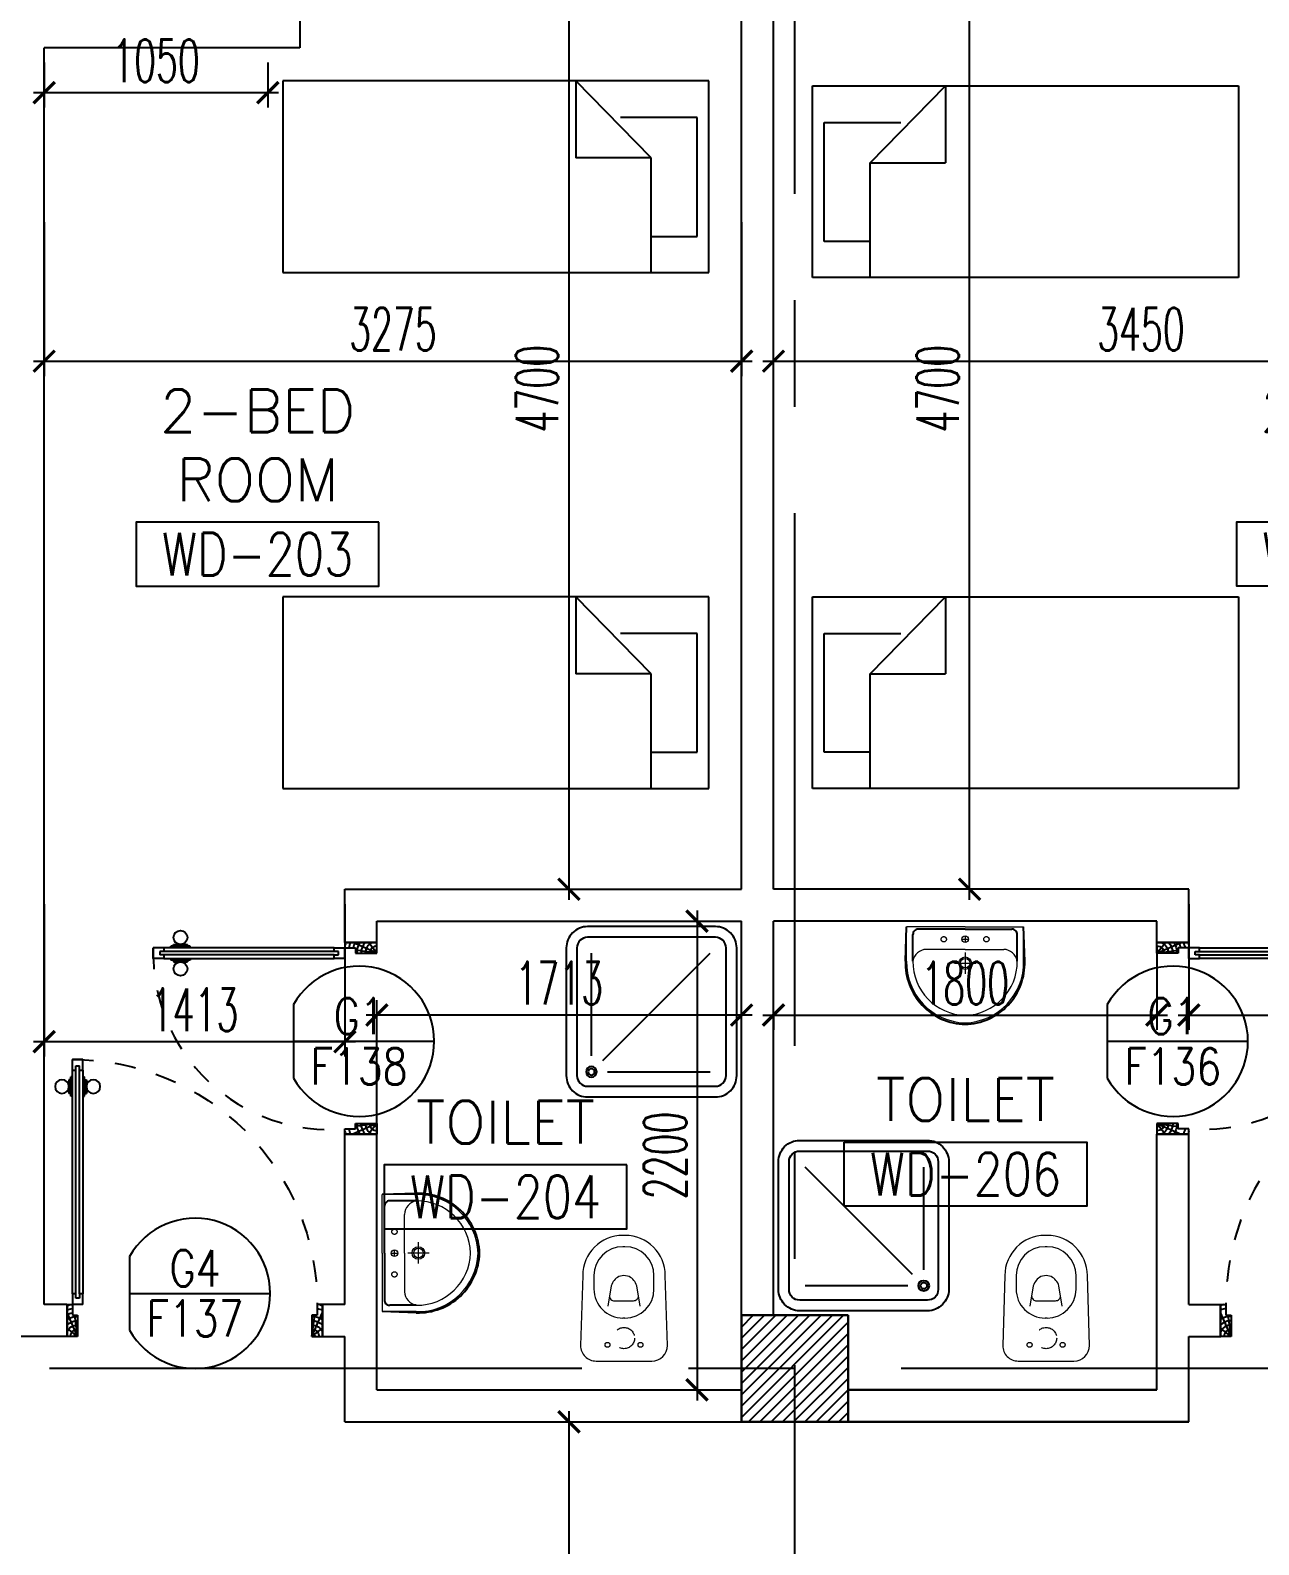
# Model space of a CAD drawing. Extents: x 88852.7 to 88945.7, y 39921.6 to 40001.1.
# Drawn here: x 88906.42 to 88912.19, y 39979.27 to 39986.38 of the extents above; entities that cross this region are included whole.
import ezdxf
from ezdxf.enums import TextEntityAlignment as Align

# ---------------------------------------------------------------- set-up
doc = ezdxf.new("R2010")
doc.units = 0
doc.header["$MEASUREMENT"] = 0
doc.header["$PDMODE"] = 34
for name, pattern in [('CENTERX2', [4, 2.5, -0.5, 0.5, -0.5]), ('DASHED', [0.75, 0.5, -0.25]), ('HIDDEN', [0.375, 0.25, -0.125]), ('HIDDEN2', [0.1875, 0.125, -0.0625])]:
    doc.linetypes.add(name, pattern=pattern)
doc.layers.get('0').update_dxf_attribs({"linetype": 'CONTINUOUS'})
doc.layers.get('DEFPOINTS').update_dxf_attribs({"linetype": 'CONTINUOUS'})
for name, color, linetype in [('AXES', 11, 'CENTERX2'), ('COL', 2, 'CONTINUOUS'), ('DIM', 4, 'CONTINUOUS'), ('DOOR', 7, 'CONTINUOUS'), ('DOOR-CR', 4, 'CONTINUOUS'), ('DOOR-NO', 3, 'CONTINUOUS'), ('FIX', 3, 'CONTINUOUS'), ('FUR', 4, 'CONTINUOUS'), ('HAT', 8, 'CONTINUOUS'), ('RM-BOX', 4, 'CONTINUOUS'), ('RM-NAME', 2, 'CONTINUOUS'), ('RM-NO', 2, 'CONTINUOUS'), ('WALL', 2, 'CONTINUOUS')]:
    doc.layers.add(name, color=color, linetype=linetype)
doc.styles.add('ROMANS', font='ROMANS.shx', dxfattribs={"width": 0.6})
doc.dimstyles.new('STANDARD in', dxfattribs={"dimtxt": 0.2, "dimasz": 0.1, "dimexe": 0.07, "dimexo": 0.07, "dimgap": 0.05, "dimtad": 1, "dimdec": 0, "dimlfac": 1000, "dimzin": 0, "dimdsep": 46, "dimtxsty": 'ROMANS', "dimblk": 'ARCHTICK', "dimcen": 0.05, "dimdle": 0.05, "dimclrd": 4, "dimclre": 4, "dimclrt": 2, "dimadec": 0, "dimazin": 0, "dimtfac": 1, "dimtdec": 0, "dimtmove": 2, "dimatfit": 3, "dimfxl": 0, "dimtolj": 1, "dimtzin": 0, "dimarcsym": 0})

# ---------------------------------------------------------------- blocks, each defined once
blk = doc.blocks.new('_ARCHTICK')
at = {"color": 0, "linetype": 'ByBlock', "const_width": 0.15}
blk.add_lwpolyline([(-0.5, -0.5), (0.5, 0.5)], dxfattribs=at)
blk = doc.blocks.new('*D192')
at = {"layer": 'DEFPOINTS', "color": 0, "linetype": 'ByBlock'}
for p in [(88908.4128, 39979.8496), (88908.4128, 39977.4496), (88908.9496, 39977.4496)]:
    blk.add_point(p, dxfattribs=at)
at = {"layer": 'DIM', "color": 4, "linetype": 'ByBlock', "lineweight": -2}
for p, q in [((88908.9496, 39979.8996), (88908.9496, 39977.3996)), ((88908.4828, 39979.8496), (88909.0196, 39979.8496)), ((88908.4828, 39977.4496), (88909.0196, 39977.4496))]:
    blk.add_line(p, q, dxfattribs=at)
at = {"layer": 'DIM', "color": 4, "linetype": 'ByBlock', "lineweight": -2, "xscale": 0.1, "yscale": 0.1, "zscale": 0.1}
for p, rotation in [((88908.9496, 39979.8496), 90), ((88908.9496, 39977.4496), 270)]:
    blk.add_blockref('_ARCHTICK', p, dxfattribs=dict(at, rotation=rotation))
at = {"layer": 'DIM', "color": 2, "linetype": 'ByBlock', "insert": (88908.7996, 39978.6496), "char_height": 0.2, "attachment_point": 5, "rotation": 90, "style": 'ROMANS'}
blk.add_mtext('\\A1;2400', dxfattribs=at)
blk = doc.blocks.new('*D127')
at = {"layer": 'DEFPOINTS', "color": 0, "linetype": 'ByBlock'}
for p in [(88913.3603, 39984.8291), (88909.9103, 39984.6996), (88913.3603, 39984.6996)]:
    blk.add_point(p, dxfattribs=at)
at = {"layer": 'DIM', "color": 4, "linetype": 'ByBlock', "lineweight": -2}
for p, q in [((88909.9103, 39984.7696), (88909.9103, 39984.8991)), ((88913.3603, 39984.7696), (88913.3603, 39984.8991)), ((88909.8603, 39984.8291), (88913.4103, 39984.8291))]:
    blk.add_line(p, q, dxfattribs=at)
at = {"layer": 'DIM', "color": 4, "linetype": 'ByBlock', "lineweight": -2, "xscale": 0.1, "yscale": 0.1, "zscale": 0.1, "rotation": 180}
blk.add_blockref('_ARCHTICK', (88909.9103, 39984.8291), dxfattribs=at)
at = {"layer": 'DIM', "color": 4, "linetype": 'ByBlock', "lineweight": -2, "xscale": 0.1, "yscale": 0.1, "zscale": 0.1}
blk.add_blockref('_ARCHTICK', (88913.3603, 39984.8291), dxfattribs=at)
at = {"layer": 'DIM', "color": 2, "linetype": 'ByBlock', "insert": (88911.6353, 39984.9791), "char_height": 0.2, "attachment_point": 5, "style": 'ROMANS'}
blk.add_mtext('\\A1;3450', dxfattribs=at)
blk = doc.blocks.new('*D541')
at = {"layer": 'DEFPOINTS', "color": 0, "linetype": 'ByBlock'}
for p in [(88906.4853, 39986.302), (88907.5353, 39986.302), (88907.5353, 39986.0898)]:
    blk.add_point(p, dxfattribs=at)
at = {"layer": 'DIM', "color": 4, "linetype": 'ByBlock', "lineweight": -2}
for p, q in [((88906.4853, 39986.232), (88906.4853, 39986.0198)), ((88907.5353, 39986.232), (88907.5353, 39986.0198)), ((88906.4353, 39986.0898), (88907.5853, 39986.0898))]:
    blk.add_line(p, q, dxfattribs=at)
at = {"layer": 'DIM', "color": 4, "linetype": 'ByBlock', "lineweight": -2, "xscale": 0.1, "yscale": 0.1, "zscale": 0.1, "rotation": 180}
blk.add_blockref('_ARCHTICK', (88906.4853, 39986.0898), dxfattribs=at)
at = {"layer": 'DIM', "color": 4, "linetype": 'ByBlock', "lineweight": -2, "xscale": 0.1, "yscale": 0.1, "zscale": 0.1}
blk.add_blockref('_ARCHTICK', (88907.5353, 39986.0898), dxfattribs=at)
at = {"layer": 'DIM', "color": 2, "linetype": 'ByBlock', "insert": (88907.0103, 39986.2398), "char_height": 0.2, "attachment_point": 5, "style": 'ROMANS'}
blk.add_mtext('\\A1;1050', dxfattribs=at)
blk = doc.blocks.new('*D122')
at = {"layer": 'DEFPOINTS', "color": 0, "linetype": 'ByBlock'}
for p in [(88906.4853, 39985.5519), (88909.7603, 39985.5519), (88909.7603, 39984.8291)]:
    blk.add_point(p, dxfattribs=at)
at = {"layer": 'DIM', "color": 4, "linetype": 'ByBlock', "lineweight": -2}
for p, q in [((88906.4853, 39985.4819), (88906.4853, 39984.7591)), ((88909.7603, 39985.4819), (88909.7603, 39984.7591)), ((88906.4353, 39984.8291), (88909.8103, 39984.8291))]:
    blk.add_line(p, q, dxfattribs=at)
at = {"layer": 'DIM', "color": 4, "linetype": 'ByBlock', "lineweight": -2, "xscale": 0.1, "yscale": 0.1, "zscale": 0.1, "rotation": 180}
blk.add_blockref('_ARCHTICK', (88906.4853, 39984.8291), dxfattribs=at)
at = {"layer": 'DIM', "color": 4, "linetype": 'ByBlock', "lineweight": -2, "xscale": 0.1, "yscale": 0.1, "zscale": 0.1}
blk.add_blockref('_ARCHTICK', (88909.7603, 39984.8291), dxfattribs=at)
at = {"layer": 'DIM', "color": 2, "linetype": 'ByBlock', "insert": (88908.1228, 39984.9791), "char_height": 0.2, "attachment_point": 5, "style": 'ROMANS'}
blk.add_mtext('\\A1;3275', dxfattribs=at)
blk = doc.blocks.new('*D128')
at = {"layer": 'DEFPOINTS', "color": 0, "linetype": 'ByBlock'}
for p in [(88911.8603, 39982.3496), (88913.3603, 39982.3496), (88913.3603, 39981.7593)]:
    blk.add_point(p, dxfattribs=at)
at = {"layer": 'DIM', "color": 4, "linetype": 'ByBlock', "lineweight": -2}
for p, q in [((88911.8603, 39982.2796), (88911.8603, 39981.6893)), ((88913.3603, 39982.2796), (88913.3603, 39981.6893)), ((88911.8103, 39981.7593), (88913.4103, 39981.7593))]:
    blk.add_line(p, q, dxfattribs=at)
at = {"layer": 'DIM', "color": 4, "linetype": 'ByBlock', "lineweight": -2, "xscale": 0.1, "yscale": 0.1, "zscale": 0.1, "rotation": 180}
blk.add_blockref('_ARCHTICK', (88911.8603, 39981.7593), dxfattribs=at)
at = {"layer": 'DIM', "color": 4, "linetype": 'ByBlock', "lineweight": -2, "xscale": 0.1, "yscale": 0.1, "zscale": 0.1}
blk.add_blockref('_ARCHTICK', (88913.3603, 39981.7593), dxfattribs=at)
at = {"layer": 'DIM', "color": 2, "linetype": 'ByBlock', "insert": (88912.6103, 39981.9093), "char_height": 0.2, "attachment_point": 5, "style": 'ROMANS'}
blk.add_mtext('\\A1;1500', dxfattribs=at)
blk = doc.blocks.new('*D124')
at = {"layer": 'DEFPOINTS', "color": 0, "linetype": 'ByBlock'}
for p in [(88908.0478, 39981.7593), (88909.7603, 39981.2746), (88908.0478, 39981.1101)]:
    blk.add_point(p, dxfattribs=at)
at = {"layer": 'DIM', "color": 4, "linetype": 'ByBlock', "lineweight": -2}
for p, q in [((88908.0478, 39981.1801), (88908.0478, 39981.8293)), ((88909.7603, 39981.3446), (88909.7603, 39981.8293)), ((88909.8103, 39981.7593), (88907.9978, 39981.7593))]:
    blk.add_line(p, q, dxfattribs=at)
at = {"layer": 'DIM', "color": 4, "linetype": 'ByBlock', "lineweight": -2, "xscale": 0.1, "yscale": 0.1, "zscale": 0.1, "rotation": 180}
blk.add_blockref('_ARCHTICK', (88908.0478, 39981.7593), dxfattribs=at)
at = {"layer": 'DIM', "color": 4, "linetype": 'ByBlock', "lineweight": -2, "xscale": 0.1, "yscale": 0.1, "zscale": 0.1}
blk.add_blockref('_ARCHTICK', (88909.7603, 39981.7593), dxfattribs=at)
at = {"layer": 'DIM', "color": 2, "linetype": 'ByBlock', "insert": (88908.904, 39981.9093), "char_height": 0.2, "attachment_point": 5, "style": 'ROMANS'}
blk.add_mtext('\\A1;1713', dxfattribs=at)
blk = doc.blocks.new('*D125')
at = {"layer": 'DEFPOINTS', "color": 0, "linetype": 'ByBlock'}
for p in [(88911.7103, 39982.1496), (88909.9103, 39981.8277), (88911.7103, 39981.7593)]:
    blk.add_point(p, dxfattribs=at)
at = {"layer": 'DIM', "color": 4, "linetype": 'ByBlock', "lineweight": -2}
for p, q in [((88911.7103, 39982.0796), (88911.7103, 39981.6893)), ((88909.8603, 39981.7593), (88911.7603, 39981.7593)), ((88909.9103, 39981.7577), (88909.9103, 39981.6893))]:
    blk.add_line(p, q, dxfattribs=at)
at = {"layer": 'DIM', "color": 4, "linetype": 'ByBlock', "lineweight": -2, "xscale": 0.1, "yscale": 0.1, "zscale": 0.1, "rotation": 180}
blk.add_blockref('_ARCHTICK', (88909.9103, 39981.7593), dxfattribs=at)
at = {"layer": 'DIM', "color": 4, "linetype": 'ByBlock', "lineweight": -2, "xscale": 0.1, "yscale": 0.1, "zscale": 0.1}
blk.add_blockref('_ARCHTICK', (88911.7103, 39981.7593), dxfattribs=at)
at = {"layer": 'DIM', "color": 2, "linetype": 'ByBlock', "insert": (88910.8103, 39981.9093), "char_height": 0.2, "attachment_point": 5, "style": 'ROMANS'}
blk.add_mtext('\\A1;1800', dxfattribs=at)
blk = doc.blocks.new('*D536')
at = {"layer": 'DEFPOINTS', "color": 0, "linetype": 'ByBlock'}
for p in [(88909.2818, 39982.1996), (88909.1999, 39979.9996), (88909.5511, 39979.9996)]:
    blk.add_point(p, dxfattribs=at)
at = {"layer": 'DIM', "color": 4, "linetype": 'ByBlock', "lineweight": -2}
for p, q in [((88909.5511, 39982.2496), (88909.5511, 39979.9496)), ((88909.3518, 39982.1996), (88909.6211, 39982.1996)), ((88909.2699, 39979.9996), (88909.6211, 39979.9996))]:
    blk.add_line(p, q, dxfattribs=at)
at = {"layer": 'DIM', "color": 4, "linetype": 'ByBlock', "lineweight": -2, "xscale": 0.1, "yscale": 0.1, "zscale": 0.1}
for p, rotation in [((88909.5511, 39982.1996), 90), ((88909.5511, 39979.9996), 270)]:
    blk.add_blockref('_ARCHTICK', p, dxfattribs=dict(at, rotation=rotation))
at = {"layer": 'DIM', "color": 2, "linetype": 'ByBlock', "insert": (88909.4011, 39981.0996), "char_height": 0.2, "attachment_point": 5, "rotation": 90, "style": 'ROMANS'}
blk.add_mtext('\\A1;2200', dxfattribs=at)
blk = doc.blocks.new('*D126')
at = {"layer": 'DEFPOINTS', "color": 0, "linetype": 'ByBlock'}
for p in [(88906.4853, 39982.3496), (88907.8978, 39982.3496), (88906.4853, 39981.6341)]:
    blk.add_point(p, dxfattribs=at)
at = {"layer": 'DIM', "color": 4, "linetype": 'ByBlock', "lineweight": -2}
for p, q in [((88906.4853, 39982.2796), (88906.4853, 39981.5641)), ((88907.8978, 39982.2796), (88907.8978, 39981.5641)), ((88907.9478, 39981.6341), (88906.4353, 39981.6341))]:
    blk.add_line(p, q, dxfattribs=at)
at = {"layer": 'DIM', "color": 4, "linetype": 'ByBlock', "lineweight": -2, "xscale": 0.1, "yscale": 0.1, "zscale": 0.1, "rotation": 180}
blk.add_blockref('_ARCHTICK', (88906.4853, 39981.6341), dxfattribs=at)
at = {"layer": 'DIM', "color": 4, "linetype": 'ByBlock', "lineweight": -2, "xscale": 0.1, "yscale": 0.1, "zscale": 0.1}
blk.add_blockref('_ARCHTICK', (88907.8978, 39981.6341), dxfattribs=at)
at = {"layer": 'DIM', "color": 2, "linetype": 'ByBlock', "insert": (88907.1915, 39981.7841), "char_height": 0.2, "attachment_point": 5, "style": 'ROMANS'}
blk.add_mtext('\\A1;1413', dxfattribs=at)
blk = doc.blocks.new('*D123')
at = {"layer": 'DEFPOINTS', "color": 0, "linetype": 'ByBlock'}
for p in [(88908.9496, 39987.0496), (88908.9496, 39982.3496), (88908.9496, 39982.3496)]:
    blk.add_point(p, dxfattribs=at)
at = {"layer": 'DIM', "color": 4, "linetype": 'ByBlock', "lineweight": -2}
blk.add_line((88908.9496, 39987.0996), (88908.9496, 39982.2996), dxfattribs=at)
at = {"layer": 'DIM', "color": 4, "linetype": 'ByBlock', "lineweight": -2, "xscale": 0.1, "yscale": 0.1, "zscale": 0.1}
for p, rotation in [((88908.9496, 39987.0496), 90), ((88908.9496, 39982.3496), 270)]:
    blk.add_blockref('_ARCHTICK', p, dxfattribs=dict(at, rotation=rotation))
at = {"layer": 'DIM', "color": 2, "linetype": 'ByBlock', "insert": (88908.7996, 39984.6996), "char_height": 0.2, "attachment_point": 5, "rotation": 90, "style": 'ROMANS'}
blk.add_mtext('\\A1;4700', dxfattribs=at)
blk = doc.blocks.new('*D636')
at = {"layer": 'DEFPOINTS', "color": 0, "linetype": 'ByBlock'}
for p in [(88910.7814, 39987.0496), (88910.831, 39987.0496), (88911.0524, 39982.3496)]:
    blk.add_point(p, dxfattribs=at)
at = {"layer": 'DIM', "color": 4, "linetype": 'ByBlock', "lineweight": -2}
for p, q in [((88910.831, 39982.2996), (88910.831, 39987.0996)), ((88910.8514, 39987.0496), (88910.901, 39987.0496)), ((88910.9824, 39982.3496), (88910.761, 39982.3496))]:
    blk.add_line(p, q, dxfattribs=at)
at = {"layer": 'DIM', "color": 4, "linetype": 'ByBlock', "lineweight": -2, "xscale": 0.1, "yscale": 0.1, "zscale": 0.1}
for p, rotation in [((88910.831, 39987.0496), 90), ((88910.831, 39982.3496), 270)]:
    blk.add_blockref('_ARCHTICK', p, dxfattribs=dict(at, rotation=rotation))
at = {"layer": 'DIM', "color": 2, "linetype": 'ByBlock', "insert": (88910.681, 39984.6996), "char_height": 0.2, "attachment_point": 5, "rotation": 90, "style": 'ROMANS'}
blk.add_mtext('\\A1;4700', dxfattribs=at)
blk = doc.blocks.new('LAV1')
at = {"layer": 'FIX', "linetype": 'DASHED', "lineweight": 20, "ltscale": 0.05}
for p, q in [((49.5, 220), (-50.5, 220)), ((-0.5, 170), (-0.5, 270)), ((-0.5, 170), (-0.5, 270))]:
    blk.add_line(p, q, dxfattribs=at)
at = {"layer": 'FIX', "linetype": 'ByBlock', "ltscale": 0.3}
for p, q in [((-280, 210), (-275, 50)), ((-245, 210), (-245, 85)), ((245, 210), (245, 85)), ((280, 210), (275, 50)), ((0, 60), (-220.2, 60)), ((0, 60), (220.2, 60))]:
    blk.add_line(p, q, dxfattribs=at)
at = {"layer": 'FIX', "linetype": 'Continuous', "lineweight": 20}
for p, q in [((-275, 210), (-275, 50)), ((0, 155), (-181.4, 155)), ((0, 155), (181.4, 155)), ((275, 210), (275, 50)), ((0, 50), (-275, 50)), ((0, 50), (-252.5, 50)), ((0, 50), (275, 50)), ((0, 50), (252.5, 50))]:
    blk.add_line(p, q, dxfattribs=at)
at = {"layer": 'FIX', "lineweight": 20}
for p, q in [((15.6, 107.5), (-15.5, 107.5)), ((0, 92), (0, 123))]:
    blk.add_line(p, q, dxfattribs=at)
for centre, radius in [((-0.5, 220), 29.5), ((-0.5, 220), 22.5), ((0, 107.5), 15.5)]:
    blk.add_circle(centre, radius, dxfattribs=at)
at = {"layer": 'FIX', "linetype": 'HIDDEN', "lineweight": 20, "ltscale": 0.05}
for centre in [(-100, 107.5), (100, 107.5)]:
    blk.add_circle(centre, 12.4, dxfattribs=at)
at = {"layer": 'FIX', "linetype": 'ByBlock', "ltscale": 0.3}
for centre, radius, start, end in [((6.9, 220), 287, 91.37765, 182.00641), ((-6.9, 220), 287, 357.99359, 88.62235), ((-220.1, 84.9), 24.9, 179.70214, 269.94861), ((220.1, 84.9), 24.9, 270.05139, 0.29786)]:
    blk.add_arc(centre, radius, start, end, dxfattribs=at)
at = {"layer": 'FIX', "linetype": 'Continuous', "lineweight": 20}
for centre, radius, start, end in [((8.4, 216.7), 283.4, 91.6988, 181.35097), ((-8.4, 216.7), 283.4, 358.64903, 88.3012), ((7.6, 212.5), 252.7, 91.73281, 180.48842), ((-7.6, 212.5), 252.7, 359.51158, 88.26719), ((-179.2, 221.8), 66.9, 190.20056, 268.07863), ((179.2, 221.8), 66.9, 271.92137, 349.79944)]:
    blk.add_arc(centre, radius, start, end, dxfattribs=at)
blk = doc.blocks.new('WC1')
at = {"layer": 'FIX', "lineweight": 20}
for p, q in [((-210, 203.8), (-538, 193.8)), ((-475, 140.8), (-538, 140.8)), ((-394.8, 75.7), (-490.4, 60.1)), ((-137, 0), (-137, 130.8)), ((-727, 4.8), (-727, -4.8)), ((-674, 4.8), (-674, -4.8)), ((-533.7, 24.2), (-539.5, 0)), ((-539.5, 0), (-533.7, -24.2)), ((-339, 4.8), (-339, -4.8)), ((-137, -130.8), (-137, 0)), ((-490.4, -60.1), (-394.8, -75.7)), ((-538, -140.8), (-475, -140.8)), ((-538, -193.8), (-210, -203.8)), ((-213.2, -203.8), (-210, -203.8))]:
    blk.add_line(p, q, dxfattribs=at)
at = {"layer": 'FIX', "linetype": 'Continuous', "lineweight": 20}
blk.add_line((-420.1, -47.3), (-420.4, 44.6), dxfattribs=at)
at = {"layer": 'FIX', "linetype": 'HIDDEN', "lineweight": 20, "ltscale": 0.05}
for centre in [(-213.2, 77.5), (-213.2, -77.5)]:
    blk.add_circle(centre, 11.6, dxfattribs=at)
at = {"layer": 'FIX', "linetype": 'HIDDEN2', "lineweight": 20, "ltscale": 0.3}
blk.add_circle((-245, 0), 49.8, dxfattribs=at)
at = {"layer": 'FIX', "lineweight": 20}
for centre, radius, start, end in [((-538, 4.8), 189, 90, 180), ((-210, 130.8), 73, 360, 90), ((-538, 4.8), 136, 90, 180), ((-475, 4.8), 136, 360, 90), ((-473, -6.9), 68.2, 128.92417, 152.84682), ((-464.4, -17.6), 82, 108.49595, 128.92417), ((-538, -4.8), 189, 180, 270), ((-538, -4.8), 136, 180, 270), ((-473, 6.9), 68.2, 207.15318, 231.07583), ((-464.4, 17.6), 82, 231.07583, 251.50405), ((-475, -4.8), 136, 270, 0), ((-210, -130.8), 73, 270, 0)]:
    blk.add_arc(centre, radius, start, end, dxfattribs=at)
at = {"layer": 'FIX', "linetype": 'Continuous', "lineweight": 20}
for centre, start, end in [((-442.7, 45.5), 357.66621, 91.61215), ((-442.4, -45.6), 268.38785, 2.33379)]:
    blk.add_arc(centre, 22.3, start, end, dxfattribs=at)
blk = doc.blocks.new('SHR1')
at = {"layer": 'FIX'}
for p, q in [((-195.7, 195.7), (-700, 700)), ((-142.7, 217.7), (-142.7, 700)), ((-217.7, 142.7), (-700, 142.7))]:
    blk.add_line(p, q, dxfattribs=at)
for points in [[(-825, 125), (-825, 725, -0.414214), (-725, 825), (-125, 825, -0.414214), (-25, 725), (-25, 125, -0.414214), (-125, 25), (-725, 25, -0.414214)], [(-775, 125), (-775, 725, -0.414214), (-725, 775), (-125, 775, -0.414214), (-75, 725), (-75, 125, -0.414214), (-125, 75), (-725, 75, -0.414214)]]:
    blk.add_lwpolyline(points, format="xyb", close=True, dxfattribs=at)
for radius in [25, 15]:
    blk.add_circle((-142.7, 142.7), radius, dxfattribs=at)
blk = doc.blocks.new('RM1')
at = {"layer": 'RM-BOX'}
blk.add_lwpolyline([(569.9, -200), (-569.9, -200), (-569.9, -500), (569.9, -500)], close=True, dxfattribs=at)
at = {"layer": 'RM-NAME', "style": 'ROMANS'}
for tag, p in [('ROOMNAME1', (0, 323.8)), ('ROOMNAME2', (0, 0))]:
    blk.add_attdef(tag, text='', height=200, dxfattribs=at).set_placement(p, align=Align.MIDDLE)
at = {"layer": 'RM-NO', "style": 'ROMANS', "width": 0.8}
blk.add_attdef('ROOMNO', text='', height=200, dxfattribs=at).set_placement((0, -350), align=Align.MIDDLE)
blk = doc.blocks.new('AH20A')
at = {"layer": 'FUR'}
for p, q in [((0, 0.5), (0, -0.5)), ((1, 0.5), (0, 0.5)), ((0.1358, 0.5), (0.1358, -0.0987)), ((1, -0.5), (1, 0.5)), ((0.1358, 0.3112), (0.0277, 0.3112)), ((0.0277, 0.3112), (0.0277, -0.3087)), ((0.1358, -0.0987), (0.3125, -0.5)), ((0.1358, -0.0987), (0.3125, -0.0987)), ((0.3125, -0.5), (0.3125, -0.0987)), ((0.0277, -0.3087), (0.2076, -0.3087)), ((0, -0.5), (1, -0.5))]:
    blk.add_line(p, q, dxfattribs=at)
blk = doc.blocks.new('DOOR100')
at = {"layer": 'DOOR', "color": 0, "linetype": 'ByBlock'}
for p, q in [((-76.1, 1251.1), (-76.1, 1301.1)), ((-76.1, 1301.1), (-26.1, 1301.1)), ((-26.1, 1301.1), (-76.1, 1301.1)), ((-26.1, 1251.1), (-26.1, 1301.1)), ((-83.3, 1128.7), (-83.3, 1218.7)), ((-76.1, 1218.7), (-83.3, 1218.7)), ((-59.1, 1251.1), (-76.1, 1251.1)), ((-59.1, 1251.1), (-59.1, 1271.1)), ((-43.1, 1271.1), (-59.1, 1271.1)), ((-43.1, 1251.1), (-43.1, 1271.1)), ((-26.1, 1251.1), (-43.1, 1251.1)), ((-26.1, 1218.7), (-18.9, 1218.7)), ((-18.9, 1128.7), (-18.9, 1218.7)), ((-92.3, 1206.1), (-92.3, 1141.3)), ((-83.3, 1206.1), (-92.3, 1206.1)), ((-83.3, 1141.3), (-92.3, 1141.3)), ((-83.3, 1206.1), (-83.3, 1141.3)), ((-18.9, 1206.1), (-18.9, 1141.3)), ((-18.9, 1206.1), (-9.9, 1206.1)), ((-18.9, 1141.3), (-9.9, 1141.3)), ((-9.9, 1206.1), (-9.9, 1141.3)), ((-76.1, 1128.7), (-83.3, 1128.7)), ((-26.1, 1128.7), (-18.9, 1128.7)), ((-1201.1, 0), (-1201.1, 150)), ((-1201.1, 150), (-1176.1, 150)), ((-1201.1, 150), (-1201.1, 0)), ((-1176.1, 150), (-1176.1, 100)), ((-76.1, 200), (-59.1, 200)), ((-76.1, 150), (-76.1, 200)), ((-76.1, 150), (-26.1, 150)), ((-59.1, 200), (-59.1, 180)), ((-59.1, 180), (-43.1, 180)), ((-43.1, 200), (-26.1, 200)), ((-43.1, 180), (-43.1, 200)), ((-26.1, 200), (-26.1, 150)), ((-1.1, 150), (-26.1, 150)), ((-26.1, 150), (-26.1, 100)), ((-1.1, 150), (-1.1, 0)), ((-1176.1, 100), (-1151.1, 100)), ((-1151.1, 100), (-1151.1, 0)), ((-51.1, 100), (-51.1, 0)), ((-26.1, 100), (-51.1, 100)), ((-1151.1, 0), (-1201.1, 0)), ((-51.1, 0), (-1.1, 0))]:
    blk.add_line(p, q, dxfattribs=at)
at = {"layer": 'DOOR', "linetype": 'ByBlock'}
for p, q in [((-76.1, 1251.1), (-76.1, 200)), ((-59.1, 200), (-59.1, 1251.1)), ((-43.1, 200), (-43.1, 1251.1)), ((-26.1, 200), (-26.1, 1251.1))]:
    blk.add_line(p, q, dxfattribs=at)
at = {"layer": 'DOOR', "color": 9, "linetype": 'ByBlock'}
for p, q in [((-1151.1, 0), (-1201.1, 113.7)), ((-1151.1, 0), (-1164.4, 100)), ((-51.1, 0), (-1.1, 113.7)), ((-51.1, 0), (-37.7, 100)), ((-1151.1, 0), (-1201.1, 40.1)), ((-51.1, 0), (-1.1, 40.1))]:
    blk.add_line(p, q, dxfattribs=at)
at = {"layer": 'DOOR', "color": 0, "linetype": 'ByBlock'}
for centre in [(-124.6, 1173.7), (22.5, 1173.7)]:
    blk.add_circle(centre, 32.4, dxfattribs=at)
at = {"layer": 'DOOR', "linetype": 'HIDDEN', "ltscale": 0.5}
blk.add_arc((-26.8, 151.9), 1149.2, 89.96096, 180.09315, dxfattribs=at)
at = {"layer": 'DOOR', "color": 9, "linetype": 'ByBlock'}
for centre, radius, start, end in [((-1151.1, 0), 154.4, 103.71423, 108.89471), ((-51.1, 0), 154.4, 71.10529, 76.28577), ((-1151.1, 0), 134.4, 100.71998, 111.84015), ((-1151.1, 0), 94.4, 90, 121.98181), ((-1151.1, 0), 74.4, 90, 132.22357), ((-51.1, 0), 94.4, 58.01819, 90), ((-51.1, 0), 74.4, 47.77643, 90), ((-51.1, 0), 134.4, 68.15985, 79.28002), ((-51.1, 0), 114.4, 64.08384, 77.37743), ((-1151.1, 0), 54.4, 90, 156.79262), ((-1151.1, 0), 34.4, 90, 180), ((-1151.1, 0), 14.4, 90, 180), ((-51.1, 0), 54.4, 23.20738, 90), ((-51.1, 0), 34.4, 0, 90), ((-51.1, 0), 14.4, 0, 90)]:
    blk.add_arc(centre, radius, start, end, dxfattribs=at)
blk = doc.blocks.new('DOOR90')
at = {"layer": 'DOOR', "linetype": 'ByBlock'}
for p, q in [((0, 0), (-150, 0)), ((-200, -25), (-1000, -25)), ((-200, -42), (-1000, -42)), ((-200, -58), (-1000, -58)), ((-1000, -75), (-200, -75))]:
    blk.add_line(p, q, dxfattribs=at)
at = {"layer": 'DOOR', "color": 0, "linetype": 'ByBlock'}
for p, q in [((-150, 0), (-150, -25)), ((-150, 0), (0, 0)), ((0, -50), (0, 0)), ((-1050, -25), (-1050, -75)), ((-1050, -75), (-1050, -25)), ((-1000, -25), (-1050, -25)), ((-1020, -42), (-1020, -58)), ((-1000, -42), (-1020, -42)), ((-1000, -58), (-1020, -58)), ((-1000, -25), (-1000, -42)), ((-1000, -58), (-1000, -75)), ((-967.6, -25), (-967.6, -17.8)), ((-877.6, -17.8), (-967.6, -17.8)), ((-955, -17.8), (-955, -8.8)), ((-955, -8.8), (-890.2, -8.8)), ((-955, -17.8), (-890.2, -17.8)), ((-890.2, -17.8), (-890.2, -8.8)), ((-877.6, -25), (-877.6, -17.8)), ((-200, -42), (-200, -25)), ((-200, -25), (-150, -25)), ((-180, -42), (-200, -42)), ((-200, -75), (-200, -58)), ((-200, -58), (-180, -58)), ((-180, -58), (-180, -42)), ((-150, -75), (-150, -25)), ((-150, -25), (-100, -25)), ((-100, -25), (-100, -50)), ((-100, -50), (0, -50)), ((-1000, -75), (-1050, -75)), ((-967.6, -75), (-967.6, -82.2)), ((-877.6, -82.2), (-967.6, -82.2)), ((-955, -82.2), (-955, -91.2)), ((-955, -82.2), (-890.2, -82.2)), ((-955, -91.2), (-890.2, -91.2)), ((-890.2, -82.2), (-890.2, -91.2)), ((-877.6, -75), (-877.6, -82.2)), ((-150, -75), (-200, -75)), ((-100, -850), (0, -850)), ((-100, -875), (-100, -850)), ((0, -850), (0, -900)), ((-150, -900), (-150, -875)), ((-150, -875), (-100, -875)), ((0, -900), (-150, -900)), ((-150, -900), (0, -900))]:
    blk.add_line(p, q, dxfattribs=at)
at = {"layer": 'DOOR', "color": 9, "linetype": 'ByBlock'}
for p, q in [((0, -50), (-113.7, 0)), ((0, -50), (-40.1, 0)), ((0, -50), (-100, -36.6)), ((0, -850), (-113.7, -900)), ((0, -850), (-100, -863.4)), ((0, -850), (-40.1, -900))]:
    blk.add_line(p, q, dxfattribs=at)
at = {"layer": 'DOOR', "color": 0, "linetype": 'ByBlock'}
for centre in [(-922.6, 23.5), (-922.6, -123.5)]:
    blk.add_circle(centre, 32.4, dxfattribs=at)
at = {"layer": 'DOOR', "color": 9, "linetype": 'ByBlock'}
for centre, radius, start, end in [((0, -50), 74.4, 137.77643, 180), ((0, -50), 54.4, 113.20738, 180), ((0, -50), 154.4, 161.10529, 166.28577), ((0, -50), 134.4, 158.15985, 169.28002), ((0, -50), 114.4, 154.08384, 167.37743), ((0, -50), 94.4, 148.01819, 180), ((0, -50), 34.4, 90, 180), ((0, -50), 14.4, 90, 180), ((0, -850), 94.4, 180, 211.98181), ((0, -850), 74.4, 180, 222.22357), ((0, -850), 54.4, 180, 246.79262), ((0, -850), 34.4, 180, 270), ((0, -850), 14.4, 180, 270), ((0, -850), 154.4, 193.71423, 198.89471), ((0, -850), 134.4, 190.71998, 201.84015)]:
    blk.add_arc(centre, radius, start, end, dxfattribs=at)
at = {"layer": 'DOOR', "linetype": 'HIDDEN', "ltscale": 0.5}
blk.add_arc((-222.2, -50), 828.2, 178.27012, 275.00304, dxfattribs=at)
blk = doc.blocks.new('DD1')
at = {"layer": 'DOOR-CR'}
blk.add_line((-307.6, 0), (352.8, 0), dxfattribs=at)
blk.add_lwpolyline([(-307.6, -172.9, 3.820224), (-307.6, 172.9)], format="xyb", close=True, dxfattribs=at)
at = {"layer": 'DOOR-NO', "style": 'ROMANS', "width": 0.8}
for tag, p in [('G', (0, 141.5)), ('000', (0, -141.4))]:
    blk.add_attdef(tag, text='', height=204, dxfattribs=at).set_placement(p, align=Align.MIDDLE)
blk = doc.blocks.new('*X93')
at = {"color": 0}
for p, q in [((227928.6, 169910.4), (228407.8, 170389.7)), ((227928.6, 169963.5), (228354.8, 170389.7)), ((227928.6, 170016.5), (228301.8, 170389.7)), ((227928.6, 170069.5), (228248.7, 170389.7)), ((227928.6, 170122.6), (228195.7, 170389.7)), ((227928.6, 170175.6), (228142.7, 170389.7)), ((227928.6, 170228.6), (228089.6, 170389.7)), ((227928.6, 170281.7), (228036.6, 170389.7)), ((227928.6, 170334.7), (227983.6, 170389.7)), ((227960.9, 169889.7), (228428.6, 170357.4)), ((228013.9, 169889.7), (228428.6, 170304.4)), ((228066.9, 169889.7), (228428.6, 170251.3)), ((228120, 169889.7), (228428.6, 170198.3)), ((228173, 169889.7), (228428.6, 170145.3)), ((228226, 169889.7), (228428.6, 170092.2)), ((228279.1, 169889.7), (228428.6, 170039.2)), ((228332.1, 169889.7), (228428.6, 169986.2)), ((228385.1, 169889.7), (228428.6, 169933.1))]:
    blk.add_line(p, q, dxfattribs=at)
blk = doc.blocks.new('COL50')
at = {"layer": 'COL'}
blk.add_lwpolyline([(-250, 250), (-250, -250), (250, -250), (250, 250)], close=True, dxfattribs=at)

msp = doc.modelspace()

# ---------------------------------------------------------------- linework, layer by layer
at = {"layer": 'AXES'}
for p, q in [((88910.0103, 39921.6153), (88910.0103, 40000.4279)), ((88945.0103, 39980.0996), (88876.9703, 39980.0996))]:
    msp.add_line(p, q, dxfattribs=at)
at = {"layer": 'WALL'}
for p, q in [((88907.6853, 39987.0496), (88907.6853, 39986.2996)), ((88909.7603, 39982.3496), (88909.7603, 39987.0496)), ((88909.9103, 39982.3496), (88909.9103, 39987.0496)), ((88907.6853, 39986.2996), (88906.4853, 39986.2996)), ((88906.4853, 39980.3996), (88906.4853, 39986.2996)), ((88907.8978, 39982.0996), (88907.8978, 39982.3496)), ((88907.8978, 39982.3496), (88909.7603, 39982.3496)), ((88911.8603, 39982.3496), (88909.9103, 39982.3496)), ((88911.8603, 39982.0996), (88911.8603, 39982.3496)), ((88908.0478, 39982.0996), (88908.0478, 39982.1996)), ((88908.0478, 39982.1996), (88909.7603, 39982.1996)), ((88909.7603, 39980.3496), (88909.7603, 39982.1996)), ((88909.9103, 39980.3496), (88909.9103, 39982.1996)), ((88911.7103, 39982.1996), (88909.9103, 39982.1996)), ((88911.7103, 39982.0996), (88911.7103, 39982.1996)), ((88907.8978, 39982.0996), (88908.0478, 39982.0996)), ((88911.8603, 39982.0996), (88911.7103, 39982.0996)), ((88907.8978, 39981.1996), (88908.0478, 39981.1996)), ((88907.8978, 39980.3996), (88907.8978, 39981.1996)), ((88908.0478, 39979.9996), (88908.0478, 39981.1996)), ((88911.8603, 39981.1996), (88911.7103, 39981.1996)), ((88911.7103, 39979.9996), (88911.7103, 39981.1996)), ((88911.8603, 39980.3996), (88911.8603, 39981.1996)), ((88907.7915, 39980.2496), (88907.8978, 39980.2496)), ((88907.8978, 39979.8496), (88907.8978, 39980.2496)), ((88911.8603, 39979.8496), (88911.8603, 39980.2496))]:
    msp.add_line(p, q, dxfattribs=at)
at = {"layer": 'WALL', "linetype": 'ByBlock'}
for p, q in [((88906.5915, 39980.3996), (88906.4853, 39980.3996)), ((88906.5915, 39980.3996), (88906.5915, 39980.2496)), ((88907.7915, 39980.3996), (88907.7915, 39980.2496)), ((88907.8978, 39980.3996), (88907.7915, 39980.3996)), ((88911.8603, 39980.3996), (88912.0103, 39980.3996)), ((88906.5915, 39980.2496), (88906.229, 39980.2496)), ((88911.8603, 39980.2496), (88912.0103, 39980.2496)), ((88908.0478, 39979.9996), (88909.7603, 39979.9996)), ((88910.2603, 39979.9996), (88911.7103, 39979.9996)), ((88911.7103, 39979.9996), (88910.2603, 39979.9996)), ((88907.8978, 39979.8496), (88909.7603, 39979.8496)), ((88910.2603, 39979.8496), (88911.8603, 39979.8496)), ((88911.8603, 39979.8496), (88910.2603, 39979.8496))]:
    msp.add_line(p, q, dxfattribs=at)
at = {"layer": 'WALL', "color": 2, "linetype": 'ByBlock'}
msp.add_line((88912.0103, 39980.2496), (88912.0103, 39980.3996), dxfattribs=at)
at = {"layer": 'WALL', "linetype": 'ByBlock', "ltscale": 0.3}
msp.add_lwpolyline([(88910.2603, 39980.3496), (88909.7603, 39980.3496), (88909.7603, 39979.8496), (88910.2603, 39979.8496)], close=True, dxfattribs=at)

# ---------------------------------------------------------------- block references
at = {"layer": 'COL', "xscale": -0.001, "yscale": 0.001, "zscale": 0.001}
msp.add_blockref('COL50', (88910.0103, 39980.0996), dxfattribs=at)
at = {"layer": 'DOOR', "color": 0, "linetype": 'ByBlock', "yscale": 0.001, "zscale": 0.001}
for name, p, xscale in [('DOOR90', (88908.0478, 39982.0996), 0.001), ('DOOR90', (88911.7103, 39982.0996), -0.001), ('DOOR100', (88906.5915, 39980.2496), -0.001), ('DOOR100', (88913.2103, 39980.2496), 0.001)]:
    msp.add_blockref(name, p, dxfattribs=dict(at, xscale=xscale))
at = {"layer": 'DOOR-NO'}
ref = msp.add_blockref('DD1', (88907.964, 39981.6359), dxfattribs=dict(at, xscale=0.001, yscale=0.001, zscale=0.001))
ref.add_attrib('G', 'G1', dxfattribs={"height": 0.17, "style": 'ROMANS', "width": 0.8}).set_placement((88907.964, 39981.7538), align=Align.MIDDLE)
ref.add_attrib('000', 'F138', dxfattribs={"height": 0.17, "style": 'ROMANS', "width": 0.8}).set_placement((88907.964, 39981.518), align=Align.MIDDLE)
ref = msp.add_blockref('DD1', (88911.7852, 39981.6359), dxfattribs=dict(at, xscale=0.001, yscale=0.001, zscale=0.001))
ref.add_attrib('G', 'G1', dxfattribs={"height": 0.17, "style": 'ROMANS', "width": 0.8}).set_placement((88911.7852, 39981.7538), align=Align.MIDDLE)
ref.add_attrib('000', 'F136', dxfattribs={"height": 0.17, "style": 'ROMANS', "width": 0.8}).set_placement((88911.7852, 39981.518), align=Align.MIDDLE)
ref = msp.add_blockref('DD1', (88907.1938, 39980.4524), dxfattribs=dict(at, xscale=0.001, yscale=0.001, zscale=0.001))
ref.add_attrib('G', 'G4', dxfattribs={"height": 0.17, "style": 'ROMANS', "width": 0.8}).set_placement((88907.1938, 39980.5703), align=Align.MIDDLE)
ref.add_attrib('000', 'F137', dxfattribs={"height": 0.17, "style": 'ROMANS', "width": 0.8}).set_placement((88907.1938, 39980.3345), align=Align.MIDDLE)
at = {"layer": 'FIX'}
for name, p, xscale, yscale, zscale, rotation in [('AH20A', (88909.6068, 39985.6951), 2, 0.9, 2, 180), ('AH20A', (88910.0932, 39985.6715), -2, 0.9, 2, 180), ('AH20A', (88909.6068, 39983.2727), 2, 0.9, 2, 180), ('AH20A', (88910.0932, 39983.2727), -2, 0.9, 2, 180), ('LAV1', (88910.8098, 39982.2226), 0.001000000003841706, 0.000999999996565748, 0.001, 180), ('WC1', (88909.208, 39979.9976), 0.000999999996565748, 0.000999999996565748, 0.001, 270), ('WC1', (88911.1903, 39979.9976), 0.000999999996565748, 0.000999999996565748, 0.001, 270)]:
    msp.add_blockref(name, p, dxfattribs=dict(at, xscale=xscale, yscale=yscale, zscale=zscale, rotation=rotation))
at = {"layer": 'FIX', "yscale": 0.000999999996565748, "zscale": 0.001}
for p, xscale in [((88908.9123, 39981.3496), -0.001000000003841706), ((88910.7583, 39980.3456), 0.001000000003841706)]:
    msp.add_blockref('SHR1', p, dxfattribs=dict(at, xscale=xscale))
at = {"layer": 'FIX', "linetype": 'ByBlock', "ltscale": 0.3, "xscale": 0.000999999996565748, "yscale": 0.000999999996565748, "zscale": 0.001, "rotation": 270}
msp.add_blockref('LAV1', (88908.0228, 39980.6416), dxfattribs=at)
at = {"layer": 'HAT', "xscale": 0.001, "yscale": 0.001, "zscale": 0.001}
msp.add_blockref('*X93', (88681.8317, 39809.9598), dxfattribs=at)
at = {"layer": 'RM-NAME', "xscale": 0.001, "yscale": 0.001, "zscale": 0.001}
for p, values in [((88907.4876, 39984.2725), {'ROOMNO': 'WD-203', 'ROOMNAME2': 'ROOM', 'ROOMNAME1': '2-BED'}), ((88912.6544, 39984.274), {'ROOMNO': 'WD-105', 'ROOMNAME2': 'ROOM', 'ROOMNAME1': '2-BED'}), ((88908.6521, 39981.2558), {'ROOMNO': 'WD-204', 'ROOMNAME2': 'TOILET'})]:
    msp.add_blockref('RM1', p, dxfattribs=at).add_auto_attribs(values)
at = {"layer": 'RM-NAME'}
ref = msp.add_blockref('RM1', (88910.8118, 39981.3626), dxfattribs=dict(at, xscale=-0.001, yscale=0.001, zscale=0.001))
ref.add_attrib('ROOMNO', 'WD-206', dxfattribs={"layer": 'RM-NO', "height": 0.2, "style": 'ROMANS', "width": 0.8}).set_placement((88910.8118, 39981.0126), align=Align.MIDDLE)
ref.add_attrib('ROOMNAME2', 'TOILET', dxfattribs={"height": 0.2, "style": 'ROMANS'}).set_placement((88910.8118, 39981.3626), align=Align.MIDDLE)

# ---------------------------------------------------------------- dimensions: what is measured, and where the dimension line sits
at = {"layer": 'DIM', "linetype": 'ByBlock', "ltscale": 0.3}
for base, p1, p2, picture, middle in [((88908.9496, 39982.3496), (88908.9496, 39987.0496), (88908.9496, 39982.3496), '*D123', (88908.7996, 39984.6996)), ((88910.831, 39987.0496), (88911.0524, 39982.3496), (88910.7814, 39987.0496), '*D636', (88910.681, 39984.6996)), ((88909.5511, 39979.9996), (88909.2818, 39982.1996), (88909.1999, 39979.9996), '*D536', (88909.4011, 39981.0996)), ((88908.9496, 39977.4496), (88908.4128, 39979.8496), (88908.4128, 39977.4496), '*D192', (88908.7996, 39978.6496))]:
    dim = msp.add_linear_dim(base=base, p1=p1, p2=p2, angle=90, dimstyle='STANDARD in', dxfattribs=at)
    dim.commit()
    dim.dimension.update_dxf_attribs({"geometry": picture, "text_midpoint": middle})
for base, p1, p2, picture, middle in [((88907.5353, 39986.0898), (88906.4853, 39986.302), (88907.5353, 39986.302), '*D541', (88907.0103, 39986.2398)), ((88909.7603, 39984.8291), (88906.4853, 39985.5519), (88909.7603, 39985.5519), '*D122', (88908.1228, 39984.9791)), ((88913.3603, 39984.8291), (88909.9103, 39984.6996), (88913.3603, 39984.6996), '*D127', (88911.6353, 39984.9791)), ((88906.4852584497, 39981.6341468358), (88907.8977584497, 39982.3495624405), (88906.4852584497, 39982.3495624405), '*D126', (88907.1915084497, 39981.7841468358)), ((88913.3603, 39981.7593), (88911.8603, 39982.3496), (88913.3603, 39982.3496), '*D128', (88912.6103, 39981.9093)), ((88911.7103, 39981.7593), (88909.9103, 39981.8277), (88911.7103, 39982.1496), '*D125', (88910.8103, 39981.9093)), ((88908.0477584497, 39981.7593228504), (88909.7602584498, 39981.2745624405), (88908.0477584497, 39981.1100684154), '*D124', (88908.9040084498, 39981.9093228504))]:
    dim = msp.add_linear_dim(base=base, p1=p1, p2=p2, dimstyle='STANDARD in', dxfattribs=at)
    dim.commit()
    dim.dimension.update_dxf_attribs({"geometry": picture, "text_midpoint": middle})

doc.saveas('drawing.dxf')
